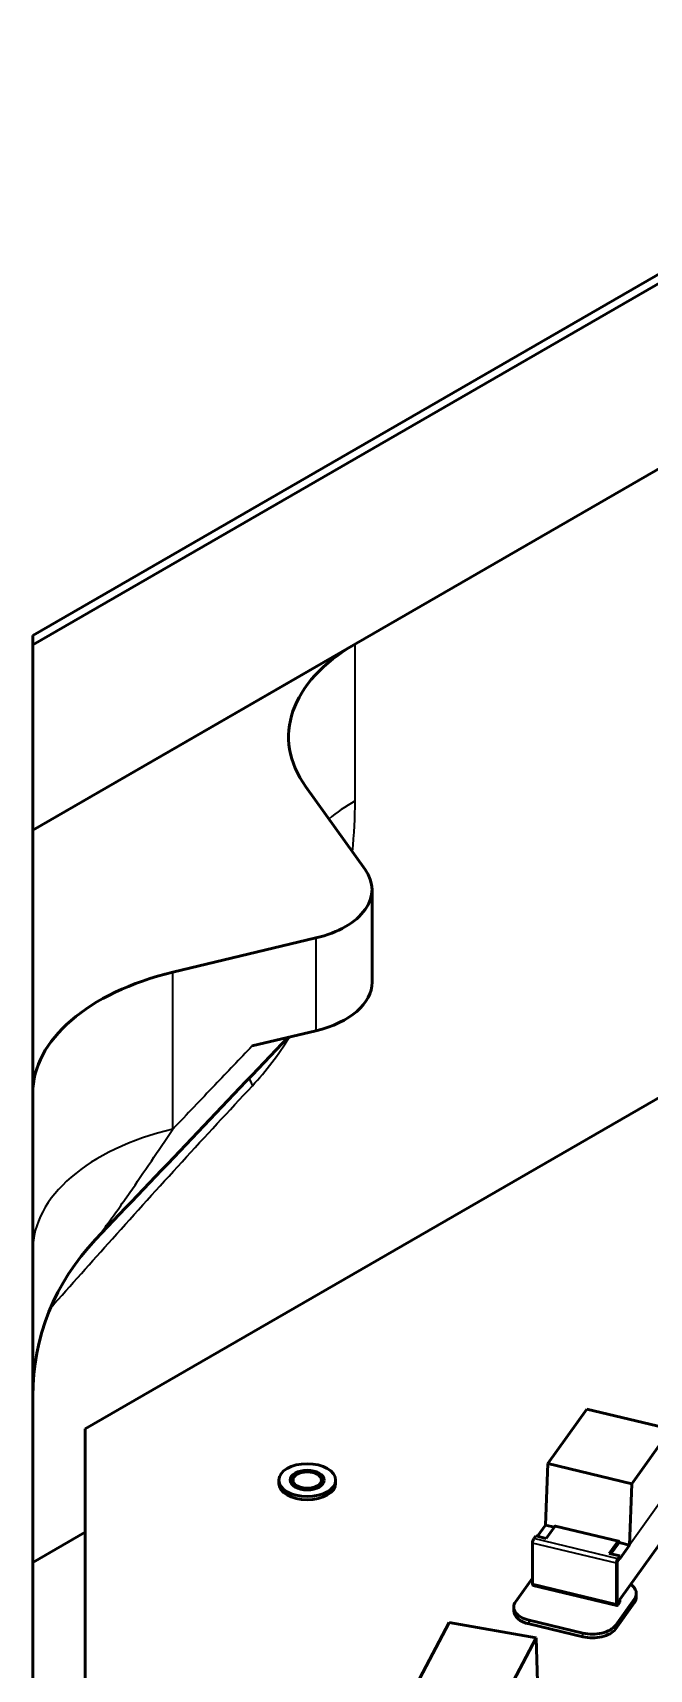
# Model space of a CAD drawing. Header units: inches. Extents: x 9.1 to 24.9, y 4.9 to 17.
# Drawn here: x 12.523 to 13.164, y 12.508 to 14.211 of the extents above; entities that cross this region are included whole.
import ezdxf

# ---------------------------------------------------------------- set-up
doc = ezdxf.new("R2010")
doc.units = ezdxf.units.IN
doc.header["$MEASUREMENT"] = 0
doc.layers.add('Visible (ANSI)', color=7, linetype='Continuous', lineweight=50)
doc.layers.add('Visible Narrow (ANSI)', color=7, linetype='Continuous', lineweight=35)

msp = doc.modelspace()

# ---------------------------------------------------------------- linework, layer by layer
at = {"layer": 'Visible (ANSI)'}
for p, q in [((12.52293924793286, 13.58382475902002), (15.11195226566313, 15.07859212174204)), ((15.111952265663, 15.06894846133723), (12.52293924793287, 13.57418109861534)), ((15.11195226566299, 14.87607525324407), (12.52293924793287, 13.38130789052217)), ((12.57748235545351, 12.75844619005918), (15.1343144424727, 14.23463378733577)), ((12.52293924793287, 11.46990448206587), (12.52293924793287, 13.58382475902002)), ((12.52293924793286, 13.3813078905222), (12.85826999309174, 13.57491118650723)), ((12.86869888784201, 13.34037363910711), (12.80706383136149, 13.4262834684393)), ((12.87589137295905, 13.31949719349857), (12.87589137295905, 13.22306058945199)), ((12.66876205918521, 13.23351197892574), (12.81756224845812, 13.26909699537629)), ((12.81756224845812, 13.17266039132971), (12.75111349309459, 13.15676941656771)), ((13.05866049430411, 12.72217277200919), (13.09933944183898, 12.77887299489676)), ((13.09933944183898, 12.77887299489676), (13.18663514569832, 12.75799654928822)), ((12.57748235545351, 11.45401857113039), (12.57748235545351, 12.75844619005918)), ((13.14595619816345, 12.70129632640065), (13.18663514569832, 12.75799654928822)), ((13.0564005527744, 12.6582676990772), (13.05866049430411, 12.72217277200919)), ((13.05866049430411, 12.72217277200919), (13.14595619816345, 12.70129632640065)), ((12.77890147349754, 12.70503337857722), (12.77890147349754, 12.70165809743559)), ((12.8379563553873, 12.70503337857722), (12.8379563553873, 12.70165809743559)), ((13.14369625663373, 12.63739125346866), (13.14595619816345, 12.70129632640065)), ((13.13352651975002, 12.58078409196627), (13.19906482411175, 12.67213445106291)), ((13.04800246943399, 12.64656205706615), (13.0564005527744, 12.6582676990772)), ((13.0564005527744, 12.6582676990772), (13.06554086221351, 12.65608182778669)), ((13.0571427788731, 12.64437618577564), (13.06595655083899, 12.65666123406795)), ((13.13225245880256, 12.64155693504274), (13.06678068090806, 12.65721426924915)), ((12.57748235545352, 12.6509491963637), (12.52293924793286, 12.6194587185542)), ((13.04284090359611, 12.59693551900085), (13.04284090359611, 12.63936762478134)), ((13.04419686851394, 12.64415073033233), (13.04623081589068, 12.6469857414767)), ((13.04623081589068, 12.6469857414767), (13.0571427788731, 12.64437618577564)), ((13.13142832873349, 12.64100389986154), (13.1226145567676, 12.62871885156923)), ((13.12438621031091, 12.62829516715867), (13.13278429365132, 12.64000080916973)), ((13.13278429365132, 12.64000080916973), (13.14369625663373, 12.63739125346866)), ((13.13352651975002, 12.62321619774677), (13.14369625663373, 12.63739125346866)), ((13.1226145567676, 12.62871885156923), (13.13352651975002, 12.62610929586816)), ((13.13013660745544, 12.57605907339231), (13.13013660745544, 12.6184911791728)), ((13.13149257237327, 12.62327428472379), (13.13352651975002, 12.62610929586817)), ((13.13352651975002, 12.62321619774677), (13.13352651975002, 12.62610929586817)), ((13.02533467122034, 12.57866617969741), (13.04284090359611, 12.60306720414741)), ((13.1306684423042, 12.57450294751929), (13.04337273844486, 12.59537939312783)), ((13.15073950291418, 12.58714638069255), (13.15073950291418, 12.58328891653069)), ((13.02336796702034, 12.57295775957578), (13.02336796702034, 12.56910029541392)), ((13.14877279871419, 12.58143796057092), (13.12899833486751, 12.55387536655007)), ((13.14877279871419, 12.57758049640906), (13.12899833486751, 12.5500179023882)), ((13.13149257237327, 12.5750559827005), (13.13352651975002, 12.57789099384487)), ((13.13352651975002, 12.57789099384487), (13.13352651975002, 12.58078409196627)), ((12.92534087190271, 12.498111368483), (12.95619790452423, 12.55684059498577)), ((12.95619790452423, 12.55684059498577), (13.04661746380602, 12.54100475846095)), ((13.09524111281136, 12.54580246555212), (13.03931734591326, 12.55917643845621)), ((13.09524111281136, 12.54194500139026), (13.03931734591326, 12.55531897429434)), ((13.0157604311845, 12.48227553195818), (13.04661746380602, 12.54100475846095)), ((13.04661746380602, 12.54100475846095), (13.0483317433961, 12.48351243271731))]:
    msp.add_line(p, q, dxfattribs=at)
msp.add_arc((12.75915972037381, 12.79233805278794), 0.2362204724409449, 136.3900202830256, 180, dxfattribs=at)
for centre, major_axis, ratio, start_param, end_param in [((13.02530309100982, 13.47847458246065), (-0.2362204724409448, 1.158303549313647e-15), 0.5773502691896283, 5.497787143782134, 6.675884388878321), ((12.78140318398268, 13.31949719349858), (0.09448818897637794, -4.507549189546033e-16), 0.5773502691896284, 5.105088062083411, 6.675884388878312), ((12.75915972037381, 13.10751148362003), (-0.2362204724409449, 1.163767245300976e-15), 0.5773502691896283, 5.105088062083415, 6.283185307179595), ((12.78140318398268, 13.22306058945199), (0.09448818897637794, -4.753415508975817e-16), 0.5773502691896285, 5.105088062083411, 6.283185307179595), ((-3196.927676527035, 2335.573692968018), (-4178.545301014185, -3002.105641000138), 0.7531916405142332, 1.816465988597457, 1.816523219996954), ((12.80842891444242, 12.70165809743559), (-0.02952744094488195, -1.322209140075788e-16), 0.5773502691896287, 0, 3.141592653589754), ((13.06595655083899, 12.65376813594655), (0.000824130069074864, 0.003446133302601177), 0.3124597141037594, 0, 0.6532635808587264), ((13.04419686851394, 12.64125763221093), (0.0008241300690748489, 0.003446133302601181), 0.3124597141037161, 0.6532635808614513, 2.224059907654768), ((13.13142832873349, 12.63811080174014), (0.000824130069074864, 0.003446133302601177), 0.3124597141037594, 5.365652561243312, 6.936448888038313), ((13.13149257237327, 12.62038118660239), (0.0008241300690748489, 0.003446133302601181), 0.3124597141037161, 0.6532635808614513, 2.224059907654768), ((13.04419686851394, 12.59882552643043), (-0.0008241300690747376, -0.003446133302601207), 0.3124597141037161, 5.365652561244163, 6.283185307179942), ((13.12490285033966, 12.58714638069255), (0.02583665257452762, -1.202013117212276e-16), 0.5773502691896286, 5.890485605724226, 6.970188566758863), ((13.04920461959487, 12.57295775957578), (-0.02583665257452762, 1.188353877243954e-16), 0.5773502691896286, 5.890485605724267, 7.461281932519187), ((13.04920461959487, 12.56910029541392), (-0.02583665257452762, 1.188353877243954e-16), 0.5773502691896286, 0, 1.178096625339601), ((13.13149257237327, 12.57794908082189), (-0.0008241300690747376, -0.003446133302601207), 0.3124597141037161, 5.365652561244163, 6.936448888040365), ((13.12490285033966, 12.58328891653069), (0.02583665257452762, -1.787997169373003e-16), 0.5773502691896287, 5.890485605724278, 6.283185307179607), ((13.10512838649298, 12.5595837866717), (-0.02583665257452762, 1.663695428141536e-15), 0.5773502691896287, 1.178096625339812, 2.748892952134916), ((13.10512838649298, 12.55572632250983), (-0.02583665257452762, 1.663695428141536e-15), 0.5773502691896287, 1.178096625339812, 2.748892952134916)]:
    msp.add_ellipse(centre, major_axis=major_axis, ratio=ratio, start_param=start_param, end_param=end_param, dxfattribs=at)
for major_axis, ratio in [((-0.02952744094488195, -1.628181404223901e-15), 0.5773502691896286), ((0.0177165354330709, -7.922359181626363e-17), 0.5773502691896287), ((-0.01621122047244098, -8.939972559266302e-16), 0.5773502691896286), ((-0.01476377952755908, 9.486342157999152e-16), 0.5773502691896287)]:
    msp.add_ellipse((12.80842891444242, 12.70503337857722), major_axis=major_axis, ratio=ratio, dxfattribs=at)
at = {"layer": 'Visible Narrow (ANSI)'}
for p, q in [((12.85826999309174, 13.41171575894708), (12.85826999309174, 13.57491118650723)), ((12.81756224845812, 13.26909699537629), (12.81756224845812, 13.17266039132971)), ((12.66876205918521, 13.07031655136621), (12.66876205918521, 13.23351197892574)), ((13.18889508722803, 12.70039150112152), (13.14369625663373, 12.63739125346866)), ((13.13142832873349, 12.64100389986154), (13.06595655083899, 12.65666123406795)), ((13.13013660745544, 12.6184911791728), (13.04284090359611, 12.63936762478134)), ((13.13149257237327, 12.62327428472379), (13.04419686851394, 12.64415073033233)), ((13.13149257237327, 12.62038118660239), (13.13352651975002, 12.62321619774677)), ((13.13149257237327, 12.57794908082189), (13.13149257237327, 12.62038118660239)), ((13.13013660745544, 12.57605907339231), (13.04284090359611, 12.59693551900085)), ((13.13149257237327, 12.57794908082189), (13.13352651975002, 12.58078409196627)), ((13.14877279871419, 12.57758049640906), (13.14877279871419, 12.58143796057092)), ((13.03931734591326, 12.55531897429434), (13.03931734591326, 12.55917643845621)), ((13.12899833486751, 12.5500179023882), (13.12899833486751, 12.55387536655007)), ((13.09524111281136, 12.54194500139026), (13.09524111281136, 12.54580246555212))]:
    msp.add_line(p, q, dxfattribs=at)
for centre, major_axis, ratio, start_param, end_param in [((13.02530309100982, 13.31527915490049), (0.236220472440945, -1.52655665885959e-14), 0.5773502691896285, 2.35619449019263, 2.536404358635401), ((12.91847608884244, 13.01892993837411), (0.1726134317973033, -0.1612597741638653), 0.3042467321579656, 3.736120124395988, 3.792718978329121), ((12.75915972037381, 12.94431605606049), (-0.2362204724409443, 1.180158333262962e-15), 0.5773502691896284, 5.105088062083415, 6.283185307179595)]:
    msp.add_ellipse(centre, major_axis=major_axis, ratio=ratio, start_param=start_param, end_param=end_param, dxfattribs=at)
for points in [[(12.85538190809598, 13.35889423499845), (12.85736220289601, 13.37697821431314), (12.85826999309171, 13.39463258536745), (12.85826999309174, 13.41171575894683)], [(12.75144299092435, 13.11536654242069), (12.76558942082709, 13.13050896604029), (12.77845618961267, 13.14762519162373), (12.78992295771329, 13.16590906698062)]]:
    msp.add_open_spline(points, degree=3, dxfattribs=at)
for points, knots in [([(12.75111349309459, 13.15676941656771), (12.73820063853293, 13.14321320989344), (12.72528772111654, 13.12965704874527), (12.69783726123962, 13.10083941390517), (12.68329970165272, 13.08557795261834), (12.66876205918521, 13.07031655136621)], [0.04570571291321967, 0.04570571291321967, 0.04570571291321967, 0.04570571291321967, 0.09388029860414616, 0.09388029860414616, 0.1481154109316371, 0.1481154109316371, 0.1481154109316371, 0.1481154109316371]), ([(12.54135884129871, 12.88378687887036), (12.56275441385538, 12.90804556588426), (12.58421883709917, 12.93217900311412), (12.6539697452312, 13.00992630868933), (12.70253345487015, 13.06301348097245), (12.75144299092435, 13.11536654242069)], [-0.2763482844147345, -0.2763482844147345, -0.2763482844147345, -0.2763482844147345, -0.1910342511533653, -0.1910342511533653, -5.30675583723071e-17, -5.30675583723071e-17, -5.30675583723071e-17, -5.30675583723071e-17]), ([(12.58812388103265, 12.95527010574993), (12.58907302940802, 12.95626650091069), (12.59035434596997, 12.95778241010365), (12.59404703570833, 12.96242737211454), (12.59669361310409, 12.96592875877195), (12.60324418804332, 12.9748527809468), (12.60726660763376, 12.98046587699981), (12.61551838377414, 12.99216236744705), (12.61964860991672, 12.99808303229457), (12.63094201486569, 13.01440983137532), (12.63844736303971, 13.02538757656539), (12.6535272480787, 13.04762802206912), (12.66104491680342, 13.05879239396146), (12.66876205918521, 13.07031655136621)], [-0.2545288021622447, -0.2545288021622447, -0.2545288021622447, -0.2545288021622447, -0.226862997861652, -0.226862997861652, -0.18975670586025, -0.18975670586025, -0.1477030849224457, -0.1477030849224457, -0.1112682383808319, -0.1112682383808319, -0.05323936787196341, -0.05323936787196341, 0, 0, 0, 0])]:
    msp.add_open_spline(points, degree=3, knots=knots, dxfattribs=at)

doc.saveas('drawing.dxf')
